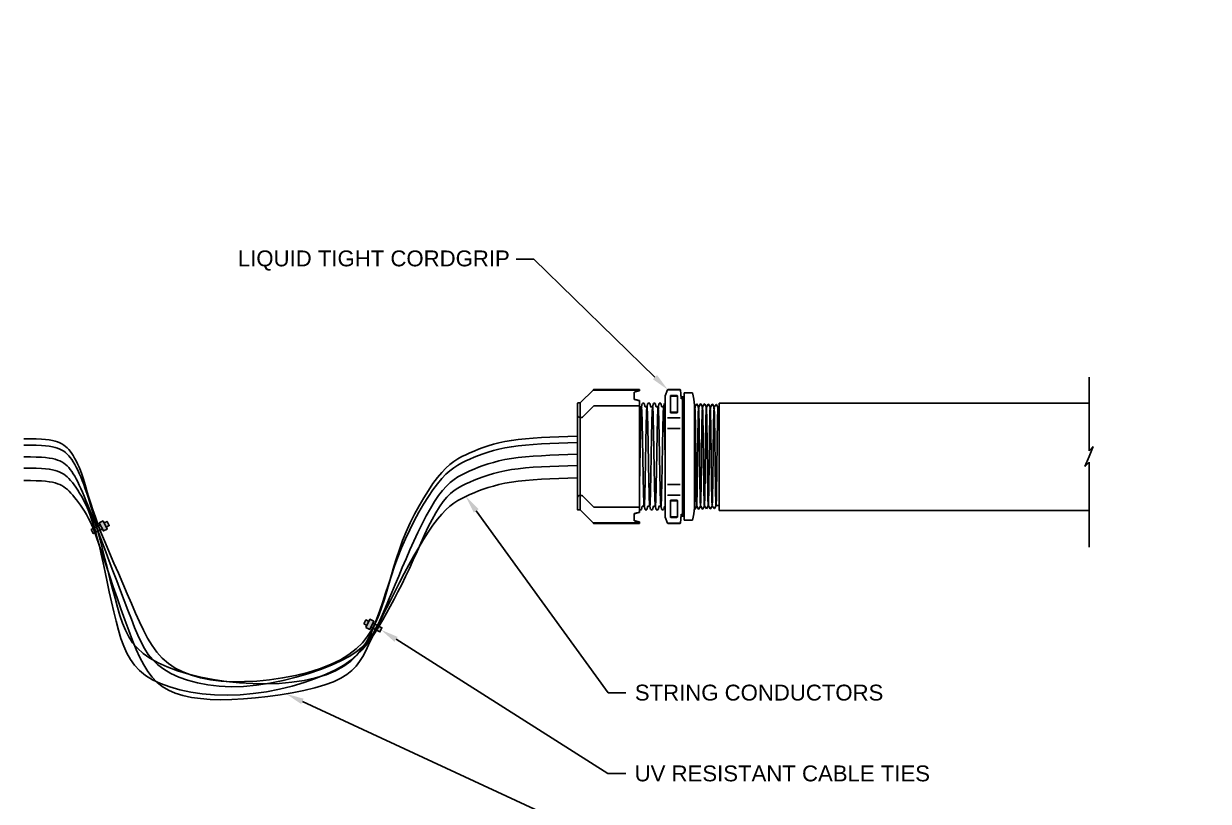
# Model space of a CAD drawing. Header units: feet. Extents: x -17.4 to 71.2, y -40.9 to 37.2.
# Drawn here: x 22.46 to 29.93, y 3.79 to 8.7 of the extents above; entities that cross this region are included whole.
import ezdxf
from ezdxf import colors
from ezdxf.entities.mleader import LeaderData, LeaderLine
from ezdxf.math import Vec2, Vec3

# ---------------------------------------------------------------- set-up
doc = ezdxf.new("R2010")
doc.units = ezdxf.units.FT
doc.header["$MEASUREMENT"] = 0
doc.layers.add('G-ANNO-TEXT', color=1, linetype='Continuous')
doc.layers.add('G-NPLT', color=67, linetype='Continuous', plot=False)
doc.styles.add('NEI-A', font='arial.ttf')

msp = doc.modelspace()

# ---------------------------------------------------------------- hatches: boundary and pattern name
h = msp.add_hatch(color=1)
h.dxf.hatch_style = 1
h.paths.add_polyline_path([(22.95789, 5.50968), (22.94479, 5.5354), (22.88715, 5.50604), (22.90024, 5.48033)])
h.paths.add_polyline_path([(22.98827, 5.50918), (22.96226, 5.56027), (22.93833, 5.54808), (22.96435, 5.497)])
h.paths.add_polyline_path([(23.00078, 5.53153), (22.98769, 5.55724), (22.96872, 5.54758), (22.98181, 5.52187)])
h = msp.add_hatch(color=1)
h.dxf.hatch_style = 1
h.paths.add_polyline_path([(24.66311, 4.91513), (24.65043, 4.88922), (24.70854, 4.86079), (24.72122, 4.8867)])
h.paths.add_polyline_path([(24.64525, 4.93973), (24.62005, 4.88823), (24.64417, 4.87643), (24.66937, 4.92792)])
h.paths.add_polyline_path([(24.61987, 4.93629), (24.60719, 4.91037), (24.62631, 4.90102), (24.63899, 4.92694)])

# ---------------------------------------------------------------- linework, layer by layer
at = {"color": 1}
for p, q in [((29.18145, 6.00284), (29.18145, 6.46792)), ((26.84764, 6.30332), (29.18145, 6.30332)), ((29.18145, 6.00284), (29.20774, 6.02966)), ((29.20774, 6.02966), (29.18145, 5.96676)), ((29.15516, 5.90386), (29.18145, 5.96676)), ((29.18145, 5.93068), (29.15516, 5.90386)), ((29.18145, 5.39497), (29.18145, 5.93068)), ((26.84764, 5.62671), (29.18145, 5.62671))]:
    msp.add_line(p, q, dxfattribs=at)
at = {"color": 1, "linetype": 'Continuous'}
for p, q in [((26.6081, 6.33311), (26.60334, 6.38752)), ((26.62798, 6.36771), (26.68002, 6.36771)), ((25.95692, 6.30442), (25.97098, 6.30442)), ((25.98552, 6.21491), (26.05752, 6.2869)), ((26.05752, 6.2869), (26.34504, 6.2869)), ((26.34504, 6.28734), (26.05817, 6.28734)), ((26.34504, 6.31989), (26.31129, 6.32833)), ((26.34504, 6.31855), (26.31129, 6.32696)), ((26.34558, 6.28066), (26.35773, 6.28066)), ((26.36325, 6.30193), (26.35735, 6.27996)), ((26.37485, 6.30258), (26.3636, 6.30258)), ((26.3811, 6.27996), (26.3752, 6.30193)), ((26.38073, 6.28066), (26.39288, 6.28066)), ((26.39841, 6.30193), (26.39251, 6.27996)), ((26.41001, 6.30258), (26.39876, 6.30258)), ((26.41626, 6.27996), (26.41036, 6.30193)), ((26.41589, 6.28066), (26.42804, 6.28066)), ((26.43357, 6.30195), (26.42767, 6.27997)), ((26.44517, 6.3026), (26.43392, 6.3026)), ((26.45142, 6.27997), (26.44551, 6.30195)), ((26.45104, 6.28066), (26.46319, 6.28066)), ((26.46873, 6.30195), (26.46282, 6.27997)), ((26.48032, 6.3026), (26.46907, 6.3026)), ((26.48657, 6.27997), (26.48067, 6.30195)), ((26.4862, 6.28066), (26.49835, 6.28066)), ((26.50388, 6.30195), (26.49798, 6.27996)), ((26.50676, 6.3026), (26.50423, 6.3026)), ((26.54051, 6.34871), (26.54051, 6.24521)), ((26.54614, 6.34787), (26.57876, 6.34787)), ((26.58439, 6.34871), (26.58439, 6.24521)), ((26.61078, 6.33264), (26.61729, 6.34661)), ((26.69488, 6.28105), (26.69386, 6.28109)), ((26.70627, 6.29947), (26.69481, 6.28099)), ((26.70803, 6.29948), (26.70634, 6.29953)), ((26.7184, 6.28024), (26.70811, 6.2994)), ((26.71934, 6.28029), (26.71832, 6.28032)), ((26.73072, 6.29873), (26.71926, 6.28023)), ((26.73249, 6.29874), (26.7308, 6.29879)), ((26.74286, 6.27948), (26.73257, 6.29866)), ((26.7438, 6.27953), (26.74277, 6.27956)), ((26.75518, 6.29797), (26.74372, 6.27947)), ((26.75693, 6.29797), (26.75526, 6.29803)), ((26.76731, 6.27872), (26.75702, 6.29789)), ((26.76825, 6.27877), (26.76723, 6.2788)), ((26.77964, 6.29719), (26.76818, 6.27871)), ((26.7814, 6.2972), (26.77972, 6.29725)), ((26.79177, 6.27796), (26.78148, 6.29712)), ((26.79271, 6.27801), (26.79169, 6.27804)), ((26.80409, 6.29644), (26.79263, 6.27794)), ((26.80586, 6.29645), (26.80417, 6.2965)), ((26.81623, 6.2772), (26.80595, 6.29636)), ((26.81717, 6.27725), (26.81615, 6.27728)), ((26.82863, 6.29574), (26.8171, 6.27719)), ((26.83032, 6.29569), (26.82863, 6.29574)), ((26.8406, 6.27652), (26.83032, 6.29569)), ((25.97941, 6.21244), (25.97096, 6.21258)), ((26.52457, 6.21056), (26.60194, 6.21056)), ((26.54614, 6.24605), (26.57876, 6.24605)), ((26.54614, 6.2424), (26.57876, 6.2424)), ((26.84219, 6.27647), (26.8406, 6.27652)), ((26.52457, 6.14337), (26.60194, 6.14337)), ((26.74976, 5.89753), (26.74889, 5.96692)), ((26.52457, 5.79048), (26.60194, 5.79048))]:
    msp.add_line(p, q, dxfattribs=at)
at = {"color": 1}
for points in [[(25.95298, 6.09466), (25.89379, 6.09279), (25.8363, 6.09081), (25.78068, 6.08856), (25.72713, 6.0859), (25.67584, 6.08265), (25.62698, 6.07868), (25.58075, 6.07382), (25.53732, 6.06792), (25.49682, 6.06086), (25.45906, 6.05276), (25.42378, 6.04373), (25.39071, 6.03394), (25.35962, 6.02352), (25.33022, 6.01261), (25.30228, 6.00136), (25.27552, 5.98991), (25.24969, 5.97825), (25.22452, 5.96581), (25.19971, 5.95187), (25.17499, 5.93569), (25.15008, 5.91655), (25.12469, 5.89373), (25.09855, 5.8665), (25.07137, 5.83414), (25.04301, 5.79619), (25.01385, 5.7532), (24.98442, 5.70601), (24.95522, 5.65544), (24.92677, 5.60232), (24.8996, 5.54748), (24.87423, 5.49174), (24.85116, 5.43593), (24.83075, 5.38074), (24.81261, 5.32633), (24.79618, 5.27273), (24.78092, 5.21995), (24.76626, 5.16804), (24.75165, 5.11699), (24.73653, 5.06686), (24.72035, 5.01765), (24.7025, 4.96944), (24.68216, 4.92248), (24.65844, 4.87708), (24.63049, 4.83354), (24.59742, 4.79216), (24.55836, 4.75323), (24.51244, 4.71707), (24.45878, 4.68397), (24.39691, 4.65419), (24.32799, 4.62786), (24.25356, 4.60505), (24.17518, 4.58583), (24.0944, 4.57028), (24.01277, 4.55849), (23.93184, 4.55053), (23.85318, 4.54647), (23.77809, 4.54639), (23.707, 4.55035), (23.64006, 4.5584), (23.57746, 4.57059), (23.51938, 4.58697), (23.46599, 4.60759), (23.41746, 4.63252), (23.37398, 4.6618), (23.33554, 4.69544), (23.30147, 4.7333), (23.27093, 4.77519), (23.24306, 4.82094), (23.21703, 4.87036), (23.19198, 4.92326), (23.16707, 4.97947), (23.14145, 5.0388), (23.11452, 5.10092), (23.08662, 5.16499), (23.05833, 5.23), (23.03025, 5.29497), (23.00297, 5.35889), (22.97706, 5.42077), (22.95311, 5.47962), (22.93172, 5.53444), (22.9133, 5.58447), (22.89759, 5.6299), (22.88417, 5.67116), (22.87262, 5.70867), (22.8625, 5.74285), (22.85341, 5.77413), (22.84491, 5.80293), (22.83657, 5.82967), (22.82806, 5.85472), (22.81933, 5.87816), (22.8104, 5.90002), (22.80132, 5.92033), (22.79211, 5.93912), (22.78281, 5.95641), (22.77345, 5.97223), (22.76406, 5.98661), (22.75464, 5.99958), (22.74506, 6.01123), (22.73517, 6.02164), (22.72479, 6.03091), (22.71377, 6.03912), (22.70194, 6.04637), (22.68914, 6.05274), (22.67521, 6.05833), (22.6599, 6.06322), (22.64264, 6.06741), (22.62277, 6.0709), (22.59964, 6.0737), (22.57258, 6.0758), (22.54094, 6.07719), (22.50407, 6.07788), (22.4613, 6.07785)], [(25.95298, 6.05524), (25.89379, 6.05336), (25.8363, 6.05138), (25.78068, 6.04913), (25.72713, 6.04647), (25.67584, 6.04323), (25.62698, 6.03925), (25.58075, 6.03439), (25.53732, 6.02849), (25.49682, 6.02144), (25.45906, 6.01333), (25.42378, 6.00431), (25.39071, 5.99451), (25.35962, 5.98409), (25.33022, 5.97319), (25.30228, 5.96193), (25.27552, 5.95048), (25.24969, 5.93883), (25.22452, 5.92639), (25.19971, 5.91244), (25.17499, 5.89626), (25.15008, 5.87712), (25.12469, 5.8543), (25.09855, 5.82707), (25.07137, 5.79472), (25.043, 5.75675), (25.01376, 5.71367), (24.98409, 5.66623), (24.95445, 5.61518), (24.92527, 5.56126), (24.89701, 5.50523), (24.87011, 5.44784), (24.84502, 5.38982), (24.82204, 5.33184), (24.8009, 5.27416), (24.78118, 5.21696), (24.76249, 5.16041), (24.7444, 5.10469), (24.7265, 5.04996), (24.70839, 4.99641), (24.68964, 4.94421), (24.66977, 4.89357), (24.64799, 4.84484), (24.62341, 4.79841), (24.59517, 4.75467), (24.56239, 4.714), (24.52419, 4.67681), (24.47971, 4.64346), (24.42807, 4.61437), (24.36872, 4.58982), (24.30245, 4.5698), (24.23039, 4.5542), (24.15363, 4.54292), (24.07331, 4.53585), (23.99054, 4.53289), (23.90643, 4.53393), (23.8221, 4.53886), (23.73863, 4.54756), (23.65699, 4.5598), (23.57811, 4.57535), (23.5029, 4.59395), (23.43231, 4.61537), (23.36726, 4.63935), (23.30868, 4.66566), (23.2575, 4.69406), (23.21431, 4.72438), (23.17834, 4.75687), (23.14852, 4.79187), (23.12374, 4.82969), (23.10291, 4.87067), (23.08493, 4.91514), (23.06871, 4.96343), (23.05316, 5.01588), (23.03739, 5.07256), (23.02136, 5.13253), (23.00523, 5.19461), (22.98918, 5.2576), (22.97337, 5.32033), (22.95797, 5.3816), (22.94314, 5.44022), (22.92906, 5.49501), (22.91585, 5.54504), (22.90344, 5.59048), (22.89174, 5.63174), (22.88063, 5.66924), (22.87002, 5.70343), (22.85979, 5.7347), (22.84985, 5.7635), (22.84009, 5.79025), (22.83042, 5.81529), (22.82081, 5.83873), (22.81126, 5.8606), (22.80176, 5.88091), (22.79229, 5.8997), (22.78286, 5.91699), (22.77345, 5.93281), (22.76406, 5.94719), (22.75464, 5.96016), (22.74506, 5.9718), (22.73517, 5.98221), (22.72479, 5.99148), (22.71377, 5.99969), (22.70194, 6.00694), (22.68914, 6.01331), (22.67521, 6.01891), (22.6599, 6.02379), (22.64264, 6.02798), (22.62277, 6.03148), (22.59964, 6.03427), (22.57258, 6.03637), (22.54094, 6.03776), (22.50407, 6.03845), (22.4613, 6.03843)], [(25.95298, 5.98076), (25.89379, 5.97889), (25.8363, 5.97691), (25.78068, 5.97466), (25.72713, 5.972), (25.67584, 5.96875), (25.62698, 5.96478), (25.58075, 5.95992), (25.53732, 5.95402), (25.49682, 5.94696), (25.45906, 5.93886), (25.42378, 5.92983), (25.39071, 5.92004), (25.35962, 5.90962), (25.33022, 5.89871), (25.30228, 5.88746), (25.27552, 5.87601), (25.24971, 5.86435), (25.22463, 5.85191), (25.20008, 5.83797), (25.17586, 5.82179), (25.15178, 5.80265), (25.12763, 5.77983), (25.10321, 5.7526), (25.07834, 5.72024), (25.05286, 5.68229), (25.02692, 5.6393), (25.00073, 5.59211), (24.97447, 5.54154), (24.94835, 5.48842), (24.92258, 5.43358), (24.89735, 5.37784), (24.87287, 5.32203), (24.8493, 5.26689), (24.8266, 5.21281), (24.80472, 5.16011), (24.78358, 5.10909), (24.76313, 5.06007), (24.74329, 5.01335), (24.724, 4.96925), (24.70519, 4.92806), (24.6866, 4.88999), (24.66717, 4.85472), (24.64563, 4.82183), (24.62074, 4.7909), (24.59123, 4.76149), (24.55585, 4.73319), (24.51333, 4.70557), (24.46243, 4.67819), (24.40236, 4.65084), (24.33428, 4.62405), (24.2598, 4.59857), (24.18054, 4.57515), (24.09815, 4.55453), (24.01424, 4.53745), (23.93044, 4.52465), (23.84837, 4.51689), (23.76946, 4.5147), (23.69431, 4.51785), (23.62333, 4.52591), (23.55691, 4.53845), (23.49546, 4.55504), (23.43939, 4.57525), (23.38908, 4.59865), (23.34495, 4.62481), (23.30717, 4.65341), (23.27493, 4.68461), (23.24723, 4.71867), (23.22302, 4.75587), (23.2013, 4.79647), (23.18104, 4.84075), (23.1612, 4.88897), (23.14076, 4.94141), (23.11896, 4.99808), (23.09597, 5.05806), (23.07225, 5.12013), (23.04823, 5.18313), (23.02435, 5.24586), (23.00106, 5.30713), (22.97879, 5.36575), (22.95799, 5.42054), (22.93899, 5.47057), (22.9217, 5.516), (22.90594, 5.55726), (22.8915, 5.59477), (22.87819, 5.62895), (22.86582, 5.66023), (22.85421, 5.68903), (22.84314, 5.71577), (22.83246, 5.74082), (22.8221, 5.76426), (22.812, 5.78612), (22.80214, 5.80643), (22.79246, 5.82522), (22.78291, 5.84251), (22.77346, 5.85834), (22.76406, 5.87271), (22.75464, 5.88568), (22.74506, 5.89733), (22.73517, 5.90774), (22.72479, 5.91701), (22.71377, 5.92522), (22.70194, 5.93247), (22.68914, 5.93884), (22.67521, 5.94443), (22.6599, 5.94932), (22.64264, 5.95351), (22.62277, 5.957), (22.59964, 5.9598), (22.57258, 5.9619), (22.54094, 5.96329), (22.50407, 5.96398), (22.4613, 5.96396)], [(25.95298, 5.91067), (25.89379, 5.9088), (25.8363, 5.90682), (25.78068, 5.90457), (25.72713, 5.9019), (25.67584, 5.89866), (25.62698, 5.89469), (25.58075, 5.88983), (25.53732, 5.88392), (25.49682, 5.87687), (25.45906, 5.86876), (25.42378, 5.85974), (25.39071, 5.84995), (25.35962, 5.83953), (25.33022, 5.82862), (25.30228, 5.81737), (25.27552, 5.80592), (25.24972, 5.79426), (25.22471, 5.78182), (25.20036, 5.76788), (25.17653, 5.7517), (25.15308, 5.73256), (25.12989, 5.70974), (25.1068, 5.68251), (25.08369, 5.65015), (25.06045, 5.61221), (25.03705, 5.56935), (25.01352, 5.52251), (24.98987, 5.47262), (24.96611, 5.42061), (24.94225, 5.36743), (24.91831, 5.31401), (24.8943, 5.26128), (24.87023, 5.21003), (24.84613, 5.16038), (24.82202, 5.11234), (24.79791, 5.06586), (24.77383, 5.02095), (24.7498, 4.97757), (24.72583, 4.93571), (24.70196, 4.89534), (24.67802, 4.85646), (24.65318, 4.819), (24.62642, 4.78293), (24.59671, 4.7482), (24.56303, 4.71476), (24.52438, 4.68256), (24.47973, 4.65156), (24.42807, 4.6217), (24.36873, 4.59303), (24.30252, 4.56595), (24.23061, 4.54093), (24.15416, 4.51847), (24.07433, 4.49904), (23.9923, 4.48314), (23.90922, 4.47124), (23.82627, 4.46383), (23.74453, 4.46126), (23.66486, 4.46339), (23.58803, 4.46993), (23.5148, 4.4806), (23.44596, 4.49512), (23.38227, 4.51321), (23.32451, 4.53459), (23.27345, 4.55897), (23.2296, 4.58617), (23.19236, 4.61631), (23.16085, 4.64962), (23.1342, 4.68631), (23.11155, 4.7266), (23.09203, 4.77072), (23.07476, 4.81889), (23.05887, 4.87132), (23.04365, 4.92799), (23.02892, 4.98796), (23.01467, 5.05004), (23.0009, 5.11304), (22.98757, 5.17577), (22.97469, 5.23703), (22.96223, 5.29566), (22.95019, 5.35044), (22.93852, 5.40048), (22.92717, 5.44591), (22.91605, 5.48717), (22.90506, 5.52468), (22.89414, 5.55886), (22.88319, 5.59014), (22.87214, 5.61894), (22.86089, 5.64568), (22.84939, 5.67073), (22.8377, 5.69417), (22.8259, 5.71603), (22.81407, 5.73634), (22.8023, 5.75513), (22.79067, 5.77242), (22.77925, 5.78824), (22.76815, 5.80262), (22.75738, 5.81559), (22.74679, 5.82724), (22.73617, 5.83765), (22.7253, 5.84691), (22.71398, 5.85513), (22.702, 5.86237), (22.68915, 5.86875), (22.67521, 5.87434), (22.6599, 5.87923), (22.64264, 5.88342), (22.62277, 5.88691), (22.59964, 5.88971), (22.57258, 5.8918), (22.54094, 5.8932), (22.50407, 5.89388), (22.4613, 5.89386)], [(25.95298, 5.83159), (25.89379, 5.82971), (25.8363, 5.82773), (25.78068, 5.82549), (25.72713, 5.82282), (25.67584, 5.81958), (25.62698, 5.8156), (25.58075, 5.81074), (25.53732, 5.80484), (25.49682, 5.79779), (25.45906, 5.78968), (25.42378, 5.78066), (25.39071, 5.77086), (25.35962, 5.76044), (25.33022, 5.74954), (25.30228, 5.73828), (25.27552, 5.72683), (25.24969, 5.71518), (25.22452, 5.70274), (25.19971, 5.68879), (25.17499, 5.67261), (25.15008, 5.65347), (25.12469, 5.63065), (25.09855, 5.60343), (25.07137, 5.57107), (25.04298, 5.53311), (25.01355, 5.49012), (24.9834, 5.44293), (24.95281, 5.39236), (24.92208, 5.33924), (24.89149, 5.2844), (24.86134, 5.22866), (24.83193, 5.17285), (24.8035, 5.11771), (24.77615, 5.06364), (24.74992, 5.01093), (24.72486, 4.95992), (24.70102, 4.9109), (24.67844, 4.86418), (24.65718, 4.82007), (24.63729, 4.77889), (24.61857, 4.74085), (24.59993, 4.70582), (24.58003, 4.67358), (24.55754, 4.6439), (24.53112, 4.61657), (24.49944, 4.59137), (24.46117, 4.56807), (24.41498, 4.54645), (24.36, 4.52635), (24.29732, 4.50784), (24.22851, 4.49105), (24.15512, 4.47611), (24.07871, 4.46315), (24.00085, 4.4523), (23.92311, 4.4437), (23.84704, 4.43746), (23.77398, 4.43374), (23.70441, 4.4327), (23.63856, 4.43453), (23.5767, 4.43941), (23.51906, 4.44752), (23.46589, 4.45905), (23.41745, 4.47417), (23.37398, 4.49307), (23.33555, 4.51594), (23.30157, 4.54301), (23.27127, 4.57451), (23.24388, 4.61066), (23.21863, 4.65171), (23.19475, 4.69789), (23.17147, 4.74944), (23.14802, 4.80657), (23.12383, 4.86921), (23.09913, 4.93599), (23.07435, 5.00521), (23.04992, 5.07518), (23.02627, 5.14421), (23.00383, 5.2106), (22.98303, 5.27267), (22.9643, 5.32872), (22.94792, 5.37749), (22.93363, 5.41948), (22.92101, 5.45561), (22.90964, 5.48682), (22.89911, 5.51403), (22.889, 5.53816), (22.87889, 5.56016), (22.86838, 5.58094), (22.85715, 5.60125), (22.84527, 5.62113), (22.83292, 5.64045), (22.82028, 5.65905), (22.80753, 5.6768), (22.79484, 5.69356), (22.78239, 5.70919), (22.77037, 5.72354), (22.75887, 5.73651), (22.74773, 5.74815), (22.73671, 5.75856), (22.72558, 5.76783), (22.7141, 5.77604), (22.70204, 5.78329), (22.68915, 5.78966), (22.67521, 5.79526), (22.6599, 5.80014), (22.64264, 5.80433), (22.62277, 5.80783), (22.59964, 5.81062), (22.57258, 5.81272), (22.54094, 5.81411), (22.50407, 5.8148), (22.4613, 5.81478)], [(22.95789, 5.50968), (22.90024, 5.48033), (22.88715, 5.50604), (22.94479, 5.5354)], [(22.96872, 5.54758), (22.98769, 5.55724), (23.00078, 5.53153), (22.98181, 5.52187)]]:
    msp.add_lwpolyline(points, dxfattribs=at)
for points in [[(22.96226, 5.56027), (22.98827, 5.50918), (22.96435, 5.497), (22.93833, 5.54808)], [(24.60719, 4.91037), (24.61987, 4.93629), (24.63899, 4.92694), (24.62631, 4.90102)], [(24.62005, 4.88823), (24.64525, 4.93973), (24.66937, 4.92792), (24.64417, 4.87643)], [(24.65043, 4.88922), (24.66311, 4.91513), (24.72122, 4.8867), (24.70854, 4.86079)]]:
    msp.add_lwpolyline(points, close=True, dxfattribs=at)
at = {"color": 1, "linetype": 'Continuous'}
for centre, radius, start, end in [((26.60194, 6.38739), 0.00141, 5, 90), ((26.37061, 6.27742), 0.32231, 2.300252, 16.266228), ((25.95692, 6.30161), 0.00281, 90, 180), ((26.6095, 6.33323), 0.00141, 185, 335), ((25.97126, 6.22974), 0.01716, 180, 269), ((25.97956, 6.22087), 0.00844, 269, 315), ((26.84201, 6.27085), 0.00563, 359.99977, 88.216993)]:
    msp.add_arc(centre, radius, start, end, dxfattribs=at)
msp.add_ellipse((25.97769, 5.97365), major_axis=(-0.77035, 0.02127), ratio=0.5198102, start_param=-2.0534755, end_param=-2.0042751, dxfattribs=at)
for points, start_tangent, end_tangent in [([(26.57876, 6.35152), (26.58093, 6.3513), (26.58274, 6.3507), (26.58395, 6.34979), (26.58439, 6.34871)], (0.0240649, 0), (0, -0.0240649)), ([(26.60194, 6.38701), (26.6026, 6.38685), (26.60311, 6.3864), (26.60334, 6.38576)], (0.0072544, 0.0000004), (0.000668, -0.0072236)), ([(26.34894, 5.96692), (26.34977, 6.01357), (26.35061, 6.05945), (26.35145, 6.10309), (26.35228, 6.14341), (26.35312, 6.18007), (26.35396, 6.21241), (26.35482, 6.23918), (26.35566, 6.25951), (26.3565, 6.27313), (26.35734, 6.27992), (26.35818, 6.27962), (26.35902, 6.27235), (26.35984, 6.25851), (26.36066, 6.23836), (26.3615, 6.21199), (26.36234, 6.18006), (26.36317, 6.14362), (26.36401, 6.10297), (26.36484, 6.05924), (26.36568, 6.01335), (26.36651, 5.96692)], (0.0397506, 2.2286235), (0.0398396, -2.2286219)), ([(26.38409, 5.96692), (26.38493, 6.01357), (26.38577, 6.05945), (26.38661, 6.10309), (26.38744, 6.14341), (26.38827, 6.18007), (26.38912, 6.21241), (26.38997, 6.23918), (26.39082, 6.25951), (26.39165, 6.27313), (26.3925, 6.27992), (26.39334, 6.27962), (26.39417, 6.27235), (26.395, 6.25851), (26.39582, 6.23836), (26.39666, 6.21199), (26.39749, 6.18006), (26.39832, 6.14362), (26.39916, 6.10297), (26.4, 6.05924), (26.40084, 6.01335), (26.40167, 5.96692)], (0.0397506, 2.2286235), (0.0398396, -2.2286219)), ([(26.41925, 5.96692), (26.42008, 6.01357), (26.42092, 6.05945), (26.42176, 6.10309), (26.42259, 6.14341), (26.42343, 6.18007), (26.42428, 6.21241), (26.42513, 6.23918), (26.42597, 6.25951), (26.42681, 6.27313), (26.42765, 6.27992), (26.42849, 6.27962), (26.42933, 6.27235), (26.43015, 6.25851), (26.43098, 6.23836), (26.43181, 6.21199), (26.43265, 6.18006), (26.43348, 6.14362), (26.43432, 6.10297), (26.43516, 6.05924), (26.436, 6.01335), (26.43683, 5.96692)], (0.0397506, 2.2286235), (0.0398396, -2.2286219)), ([(26.45441, 5.96692), (26.45524, 6.01357), (26.45608, 6.05945), (26.45692, 6.10309), (26.45775, 6.14341), (26.45858, 6.18007), (26.45943, 6.21241), (26.46028, 6.23918), (26.46113, 6.25951), (26.46197, 6.27313), (26.46281, 6.27992), (26.46365, 6.27962), (26.46449, 6.27235), (26.46531, 6.25851), (26.46613, 6.23836), (26.46697, 6.21199), (26.4678, 6.18006), (26.46864, 6.14362), (26.46947, 6.10297), (26.47031, 6.05924), (26.47115, 6.01335), (26.47198, 5.96692)], (0.0397506, 2.2286235), (0.0398396, -2.2286219)), ([(26.48956, 5.96692), (26.49042, 6.01462), (26.49128, 6.06176), (26.49214, 6.10663), (26.493, 6.14774), (26.49386, 6.18507), (26.49473, 6.21731), (26.4956, 6.24342), (26.49646, 6.26291), (26.49732, 6.2753), (26.49818, 6.28051), (26.49905, 6.27823), (26.4999, 6.26864), (26.50076, 6.25195), (26.50162, 6.22858), (26.50248, 6.1989), (26.50334, 6.16391), (26.50419, 6.12489), (26.50504, 6.08193), (26.5059, 6.03588), (26.50676, 5.9882)], (0.0385568, 2.1556932), (0.0384189, -2.1556957)), ([(26.54051, 6.34506), (26.54095, 6.34614), (26.54216, 6.34704), (26.54397, 6.34765), (26.54614, 6.34787)], (0, 0.0240649), (0.0240649, 0)), ([(26.57876, 6.34787), (26.58093, 6.34765), (26.58274, 6.34704), (26.58395, 6.34614), (26.58439, 6.34506)], (0.0240649, 0), (0, -0.0240649)), ([(26.72443, 5.96692), (26.72385, 6.01365), (26.72326, 6.05948), (26.72268, 6.1031), (26.7221, 6.14348), (26.72152, 6.18009), (26.72094, 6.21188), (26.72036, 6.23825), (26.71978, 6.25852), (26.71919, 6.27239), (26.71861, 6.27943), (26.71803, 6.27948), (26.71745, 6.27254), (26.71686, 6.25878), (26.71628, 6.23843), (26.7157, 6.21206), (26.71511, 6.1802), (26.71453, 6.14369), (26.71395, 6.10334), (26.71337, 6.05949), (26.71279, 6.01374), (26.7122, 5.96692)], (-0.0279511, 2.224857), (-0.0271784, -2.2248666)), ([(26.74889, 5.96692), (26.74831, 6.01337), (26.74773, 6.05872), (26.74715, 6.1019), (26.74657, 6.14195), (26.746, 6.17829), (26.74542, 6.21014), (26.74483, 6.23673), (26.74425, 6.25719), (26.74367, 6.27126), (26.74308, 6.27859), (26.74249, 6.27873), (26.7419, 6.27179), (26.74132, 6.25811), (26.74074, 6.23783), (26.74015, 6.21122), (26.73956, 6.1791), (26.73898, 6.14261), (26.7384, 6.10249), (26.73783, 6.05919), (26.73724, 6.01351), (26.73666, 5.96692)], (-0.0271041, 2.2193282), (-0.0280391, -2.2193166)), ([(26.77335, 5.96692), (26.77276, 6.01347), (26.77218, 6.05869), (26.7716, 6.1018), (26.77102, 6.14201), (26.77044, 6.17866), (26.76986, 6.21048), (26.76928, 6.23673), (26.76869, 6.257), (26.76811, 6.27082), (26.76753, 6.27787), (26.76695, 6.27799), (26.76637, 6.27118), (26.76579, 6.25764), (26.76521, 6.23763), (26.76462, 6.21143), (26.76404, 6.17961), (26.76346, 6.14331), (26.76287, 6.10279), (26.76229, 6.05917), (26.7617, 6.01343), (26.76112, 5.96692)], (-0.0281715, 2.2140687), (-0.0273229, -2.2140793)), ([(26.7978, 5.96692), (26.79722, 6.01324), (26.79664, 6.05885), (26.79605, 6.1022), (26.79547, 6.14236), (26.79488, 6.17888), (26.7943, 6.21078), (26.79371, 6.23707), (26.79313, 6.25706), (26.79255, 6.27049), (26.79197, 6.27721), (26.79139, 6.27714), (26.79081, 6.27018), (26.79023, 6.25649), (26.78965, 6.23627), (26.78907, 6.2101), (26.78848, 6.17843), (26.7879, 6.14219), (26.78732, 6.102), (26.78674, 6.05857), (26.78616, 6.01322), (26.78557, 5.96692)], (-0.0275995, 2.2087008), (-0.027183, -2.208706)), ([(26.52457, 6.21056), (26.52405, 6.21045), (26.52359, 6.21019), (26.52327, 6.20982)], (-0.0054981, -0.0000122), (-0.0026104, -0.0048389)), ([(26.52457, 6.21056), (26.52406, 6.21045), (26.52359, 6.21019), (26.52327, 6.20982)], (-0.0054986, -0.0000121), (-0.0026106, -0.0048393)), ([(26.54614, 6.24605), (26.54397, 6.24627), (26.54216, 6.24688), (26.54095, 6.24778), (26.54051, 6.24887)], (-0.0240649, 0), (0, 0.0240649)), ([(26.54614, 6.2424), (26.54397, 6.24262), (26.54216, 6.24322), (26.54095, 6.24413), (26.54051, 6.24521)], (-0.0240649, 0), (0, 0.0240649)), ([(26.58439, 6.24887), (26.58395, 6.24778), (26.58274, 6.24688), (26.58093, 6.24627), (26.57876, 6.24605)], (0, -0.0240649), (-0.0240649, 0)), ([(26.58439, 6.24521), (26.58395, 6.24413), (26.58274, 6.24322), (26.58093, 6.24262), (26.57876, 6.2424)], (0, -0.0240649), (-0.0240649, 0)), ([(26.82226, 5.96692), (26.82168, 6.01318), (26.82109, 6.05867), (26.82051, 6.10175), (26.81993, 6.14203), (26.81934, 6.17859), (26.81875, 6.21022), (26.81817, 6.23629), (26.81759, 6.25626), (26.81701, 6.2697), (26.81643, 6.27645), (26.81585, 6.27639), (26.81527, 6.26945), (26.81469, 6.25589), (26.81411, 6.23592), (26.81353, 6.20973), (26.81294, 6.17802), (26.81236, 6.14197), (26.81178, 6.1019), (26.8112, 6.05848), (26.81061, 6.013), (26.81003, 5.96692)], (-0.0271226, 2.203297), (-0.0281123, -2.2032846)), ([(26.8406, 6.27652), (26.84005, 6.27337), (26.83949, 6.26403), (26.83894, 6.24858), (26.83838, 6.22736), (26.83783, 6.20101), (26.83728, 6.17016), (26.83672, 6.13511), (26.83617, 6.09627), (26.83561, 6.05455), (26.83505, 6.01113), (26.83449, 5.96692)], (-1.1006454, 0.0342623), (-0.0139359, -1.1010904)), ([(26.52457, 6.14338), (26.52405, 6.1434), (26.52359, 6.14337), (26.52327, 6.14329)], (-0.0046382, 0.0000068), (-0.00425, -0.0018576)), ([(26.52457, 5.79047), (26.52406, 5.79045), (26.52359, 5.79048), (26.52327, 5.79055)], (-0.004638, -0.0000068), (-0.0042498, 0.0018576))]:
    msp.add_spline(points, degree=3, dxfattribs=dict(at, start_tangent=start_tangent, end_tangent=end_tangent))
for points, knots in [([(26.69267, 6.22609), (26.69278, 6.23038), (26.69299, 6.24161), (26.69241, 6.25859), (26.6956, 6.26895), (26.69235, 6.28061), (26.69751, 6.2798), (26.69412, 6.26921), (26.69735, 6.25784), (26.69662, 6.23647), (26.69769, 6.21074), (26.69808, 6.17893), (26.69871, 6.14283), (26.69927, 6.10187), (26.69982, 6.06123), (26.70052, 6.00473), (26.70057, 6.00176), (26.701, 5.96692)], [0.9221198, 0.9221198, 0.9221198, 0.9221198, 0.9681205, 1.041246, 1.0899241, 1.1142543, 1.1163354, 1.1415242, 1.1910436, 1.2633781, 1.3573232, 1.4704361, 1.6007387, 1.7446069, 1.9001674, 2.0636444, 2.2302706, 2.2302706, 2.2302706, 2.2302706]), ([(26.34504, 5.76558), (26.34518, 5.77157), (26.34562, 5.79139), (26.34636, 5.82694), (26.34717, 5.86895), (26.34824, 5.92764), (26.34829, 5.93065), (26.34894, 5.96692)], [1.51662196, 1.51662196, 1.51662196, 1.51662196, 1.5806164, 1.72818362, 1.88964401, 2.05924032, 2.2325856, 2.2325856, 2.2325856, 2.2325856])]:
    msp.add_open_spline(points, degree=3, knots=knots, dxfattribs=at)

# ---------------------------------------------------------------- leaders
at = {"layer": 'G-ANNO-TEXT'}
ml = msp.add_multileader_mtext('Standard', dxfattribs=at)
ml.set_content('LIQUID TIGHT CORDGRIP', color=256, style='NEI-A')
ml.set_leader_properties()
ml.build(insert=Vec2(0, 0))
ml.multileader.update_dxf_attribs({"dogleg_length": 0.1125, "arrow_head_size": 0.1125})
ctx = ml.context
ctx.base_point, ctx.char_height, ctx.arrow_head_size, ctx.landing_gap_size, ctx.plane_origin = Vec3(23.75604, 7.21246), 0.1, 0.1125, 0.05625, Vec3(20.46734, 4.33691)
notes = []
notes.append((ctx, [(1, (1, 1, 0), (25.68002, 7.21246), (-1, 0), 0.1125, [(0, [(26.52379, 6.38857)], 0, [])])]))
ctx.mtext.insert, ctx.mtext.width, ctx.mtext.flow_direction = Vec3(23.81229, 7.26635), 1.7102087, 5
ctx.mtext.has_bg_fill, ctx.mtext.bg_color, ctx.mtext.bg_scale_factor, ctx.mtext.bg_transparency, ctx.mtext.use_window_bg_color = 1, -1073741824, 1.5, 0, 1
for ctx, leaders in notes:
    for number, flags, end, landing, length, lines in leaders:
        leader = LeaderData()
        leader.index, (leader.has_last_leader_line, leader.has_dogleg_vector, leader.attachment_direction) = number, flags
        leader.last_leader_point, leader.dogleg_vector, leader.dogleg_length = Vec3(end), Vec3(landing), length
        for number, points, colour, breaks in lines:
            line = LeaderLine()
            line.index, line.vertices, line.color, line.breaks = number, Vec3.list(points), colors.encode_raw_color(colour), breaks
            leader.lines.append(line)
        ctx.leaders.append(leader)

# ---------------------------------------------------------------- next in the draw order: linework, layer by layer
at = {"color": 1, "linetype": 'Continuous'}
for p, q in [((25.97098, 6.30442), (26.05453, 6.38798)), ((26.05652, 6.3888), (26.34504, 6.3888)), ((26.05675, 6.38613), (26.34504, 6.38613)), ((26.31129, 6.37333), (26.34504, 6.38177)), ((26.31129, 6.37178), (26.34504, 6.38019)), ((26.31129, 6.37333), (26.31129, 6.32696)), ((26.34504, 6.38019), (26.34504, 6.3888)), ((26.50676, 6.34904), (26.52327, 6.38794)), ((26.52457, 6.3888), (26.60194, 6.3888)), ((26.52457, 6.38701), (26.60194, 6.38701)), ((26.54614, 6.35152), (26.57876, 6.35152))]:
    msp.add_line(p, q, dxfattribs=at)
for centre, radius, start, end in [((26.05652, 6.38599), 0.00281, 90, 135), ((26.05675, 6.39671), 0.01057, 268.738145, 270.016391), ((26.05675, 6.39645), 0.01032, 268.722031, 270.032331), ((26.52457, 6.38739), 0.00141, 90, 157)]:
    msp.add_arc(centre, radius, start, end, dxfattribs=at)
msp.add_ellipse((26.68644, 5.95937), major_axis=(-0.86627, 0.02392), ratio=0.5198102, start_param=-1.1514016, end_param=-1.1086103, dxfattribs=at)
for points, start_tangent, end_tangent in [([(26.05453, 6.38538), (26.05512, 6.3858), (26.05579, 6.38606), (26.05652, 6.38614)], (0.0056123, 0.0053275), (0.0077363, -0.000175)), ([(26.52457, 6.38701), (26.52405, 6.38692), (26.52359, 6.38663), (26.52327, 6.38619)], (-0.0057443, 0.0000014), (-0.0022981, -0.0052645)), ([(26.54051, 6.34871), (26.54095, 6.34979), (26.54216, 6.3507), (26.54397, 6.3513), (26.54614, 6.35152)], (0, 0.0240649), (0.0240649, 0))]:
    msp.add_spline(points, degree=3, dxfattribs=dict(at, start_tangent=start_tangent, end_tangent=end_tangent))

# ---------------------------------------------------------------- next in the draw order: leaders
at = {"layer": 'G-ANNO-TEXT'}
ml = msp.add_multileader_mtext('Standard', dxfattribs=at)
ml.set_content('STRING CONDUCTORS', color=256, style='NEI-A')
ml.set_leader_properties()
ml.build(insert=Vec2(0, 0))
ml.multileader.update_dxf_attribs({"dogleg_length": 0.1125, "arrow_head_size": 0.1125})
ctx = ml.context
ctx.base_point, ctx.char_height, ctx.arrow_head_size, ctx.landing_gap_size, ctx.plane_origin = Vec3(26.25997, 4.47669), 0.1, 0.1125, 0.05625, Vec3(24.83099, 0.39792)
notes = []
notes.append((ctx, [(0, (1, 1, 0), (26.14747, 4.47669), (1, 0), 0.1125, [(0, [(25.24969, 5.71518)], 0, [])])]))
ctx.mtext.insert, ctx.mtext.width, ctx.mtext.flow_direction = Vec3(26.31622, 4.52755), 1.5614366, 5
ctx.mtext.has_bg_fill, ctx.mtext.bg_color, ctx.mtext.bg_scale_factor, ctx.mtext.bg_transparency, ctx.mtext.use_window_bg_color = 1, -1073741824, 1.5, 0, 1
for ctx, leaders in notes:
    for number, flags, end, landing, length, lines in leaders:
        leader = LeaderData()
        leader.index, (leader.has_last_leader_line, leader.has_dogleg_vector, leader.attachment_direction) = number, flags
        leader.last_leader_point, leader.dogleg_vector, leader.dogleg_length = Vec3(end), Vec3(landing), length
        for number, points, colour, breaks in lines:
            line = LeaderLine()
            line.index, line.vertices, line.color, line.breaks = number, Vec3.list(points), colors.encode_raw_color(colour), breaks
            leader.lines.append(line)
        ctx.leaders.append(leader)

# ---------------------------------------------------------------- next in the draw order: linework, layer by layer
at = {"color": 1, "linetype": 'Continuous'}
for p, q in [((26.62798, 6.36771), (26.62798, 5.56614)), ((25.9541, 6.30161), (25.9541, 5.63224)), ((25.97098, 6.30442), (25.97098, 5.62942)), ((26.34504, 5.61396), (26.34504, 6.31989)), ((26.50676, 6.34904), (26.50676, 5.5848)), ((26.61729, 6.34661), (26.61729, 5.58724)), ((26.69267, 6.29036), (26.69267, 5.64349)), ((26.84764, 5.663), (26.84764, 6.27085)), ((25.97941, 5.72141), (25.97096, 5.72127)), ((25.98552, 5.71894), (26.05752, 5.64694)), ((26.52457, 5.72328), (26.60194, 5.72328)), ((26.54051, 5.68864), (26.54051, 5.58514)), ((26.54614, 5.69145), (26.57876, 5.69145)), ((26.54614, 5.6878), (26.57876, 5.6878)), ((26.58439, 5.68864), (26.58439, 5.58514)), ((25.95692, 5.62942), (25.97098, 5.62942)), ((25.97098, 5.62942), (26.05453, 5.54587)), ((26.05752, 5.64694), (26.34504, 5.64694)), ((26.34504, 5.64651), (26.05817, 5.64651)), ((26.34504, 5.6153), (26.31129, 5.60689)), ((26.34504, 5.61396), (26.31129, 5.60552)), ((26.31129, 5.56052), (26.31129, 5.60689)), ((26.34504, 5.63428), (26.34568, 5.63191)), ((26.34602, 5.63126), (26.35727, 5.63126)), ((26.35762, 5.63191), (26.36352, 5.65389)), ((26.36315, 5.65319), (26.3753, 5.65319)), ((26.37493, 5.65389), (26.38083, 5.63192)), ((26.38118, 5.63127), (26.39243, 5.63127)), ((26.39278, 5.63192), (26.39868, 5.65389)), ((26.39831, 5.65319), (26.41046, 5.65319)), ((26.41009, 5.65389), (26.41599, 5.63191)), ((26.41634, 5.63126), (26.42759, 5.63126)), ((26.42794, 5.6319), (26.43384, 5.65388)), ((26.43347, 5.65319), (26.44562, 5.65319)), ((26.44525, 5.65388), (26.45115, 5.6319)), ((26.45149, 5.63126), (26.46275, 5.63126)), ((26.46309, 5.6319), (26.46899, 5.65388)), ((26.46862, 5.65319), (26.48077, 5.65319)), ((26.4804, 5.65388), (26.4863, 5.6319)), ((26.48665, 5.63126), (26.4979, 5.63126)), ((26.49825, 5.6319), (26.50415, 5.65388)), ((26.50378, 5.65319), (26.50676, 5.65319)), ((26.69232, 5.63675), (26.69404, 5.63398)), ((26.69411, 5.63392), (26.6958, 5.63398)), ((26.69588, 5.63406), (26.70617, 5.65322)), ((26.70711, 5.65317), (26.70609, 5.65314)), ((26.70704, 5.65324), (26.7185, 5.63475)), ((26.71857, 5.63469), (26.72026, 5.63474)), ((26.72034, 5.63482), (26.73063, 5.65399)), ((26.73157, 5.65394), (26.73055, 5.6539)), ((26.7315, 5.654), (26.74295, 5.63551)), ((26.74303, 5.63545), (26.74472, 5.6355)), ((26.74479, 5.63557), (26.75508, 5.65475)), ((26.75603, 5.6547), (26.755, 5.65467)), ((26.75595, 5.65476), (26.76741, 5.63628)), ((26.76748, 5.63622), (26.76918, 5.63627)), ((26.76927, 5.63635), (26.77955, 5.65551)), ((26.78048, 5.65546), (26.77946, 5.65543)), ((26.78041, 5.65552), (26.79187, 5.63702)), ((26.79194, 5.63696), (26.79362, 5.63702)), ((26.79371, 5.6371), (26.804, 5.65628)), ((26.80494, 5.65622), (26.80392, 5.65619)), ((26.80487, 5.65629), (26.81632, 5.6378)), ((26.8164, 5.63774), (26.81809, 5.63779)), ((26.81817, 5.63787), (26.82846, 5.65703)), ((26.84219, 5.65738), (26.82838, 5.65695)), ((26.05652, 5.54505), (26.34504, 5.54505)), ((26.05675, 5.54771), (26.34504, 5.54771)), ((26.31129, 5.56206), (26.34504, 5.55366)), ((26.31129, 5.56052), (26.34504, 5.55208)), ((26.34504, 5.55366), (26.34504, 5.54505)), ((26.50676, 5.5848), (26.52327, 5.54591)), ((26.52457, 5.54684), (26.60194, 5.54684)), ((26.52457, 5.54505), (26.60194, 5.54505)), ((26.54614, 5.58598), (26.57876, 5.58598)), ((26.54614, 5.58233), (26.57876, 5.58233)), ((26.6081, 5.60074), (26.60334, 5.54633)), ((26.61078, 5.60121), (26.61729, 5.58724)), ((26.62798, 5.56614), (26.68002, 5.56614))]:
    msp.add_line(p, q, dxfattribs=at)
at = {"color": 1}
msp.add_line((26.84764, 5.62671), (26.84764, 6.30332), dxfattribs=at)
at = {"color": 1, "linetype": 'Continuous'}
msp.add_lwpolyline([(26.62798, 5.60977), (26.61729, 5.60977)], dxfattribs=at)
for centre, radius, start, end in [((25.97126, 5.70411), 0.01716, 91, 180), ((25.97956, 5.71298), 0.00844, 45, 91), ((25.95692, 5.63224), 0.00281, 180, 270), ((26.37061, 5.65642), 0.32231, 343.733782, 357.699748), ((26.84201, 5.663), 0.00563, 271.783, 359.999998), ((26.05652, 5.54786), 0.00281, 225, 270), ((26.05675, 5.53714), 0.01057, 89.983597, 91.261867), ((26.05675, 5.5374), 0.01032, 89.967676, 91.277961), ((26.52457, 5.54646), 0.00141, 203, 270), ((26.60194, 5.54646), 0.00141, 270, 355), ((26.6095, 5.60061), 0.00141, 25, 175)]:
    msp.add_arc(centre, radius, start, end, dxfattribs=at)
for centre, major_axis, start_param, end_param in [((25.97769, 5.9602), (-0.77035, -0.02127), -4.2789102, -4.2297098), ((26.68644, 5.97448), (-0.86627, -0.02392), 1.1086103, 1.1514016)]:
    msp.add_ellipse(centre, major_axis=major_axis, ratio=0.5198102, start_param=start_param, end_param=end_param, dxfattribs=at)
for points, start_tangent, end_tangent in [([(26.36651, 5.96692), (26.36738, 5.91836), (26.36826, 5.87039), (26.36915, 5.8248), (26.37002, 5.78316), (26.37089, 5.74567), (26.37178, 5.71333), (26.37267, 5.68726), (26.37355, 5.6684), (26.37443, 5.65701), (26.37532, 5.65319), (26.3762, 5.6572), (26.37707, 5.66873), (26.37795, 5.68759), (26.37884, 5.71367), (26.37973, 5.74615), (26.3806, 5.78359), (26.38147, 5.82509), (26.38234, 5.87049), (26.38322, 5.91818), (26.38409, 5.96692)], (0.0399041, -2.232229), (0.0399257, 2.2322286)), ([(26.40167, 5.96692), (26.40254, 5.91836), (26.40342, 5.87039), (26.4043, 5.8248), (26.40517, 5.78316), (26.40605, 5.74567), (26.40694, 5.71333), (26.40783, 5.68726), (26.40871, 5.6684), (26.40959, 5.65701), (26.41047, 5.65319), (26.41136, 5.6572), (26.41223, 5.66873), (26.4131, 5.68759), (26.41399, 5.71367), (26.41488, 5.74615), (26.41576, 5.78359), (26.41662, 5.82509), (26.4175, 5.87049), (26.41838, 5.91818), (26.41925, 5.96692)], (0.0399041, -2.232229), (0.0399257, 2.2322286)), ([(26.43683, 5.96692), (26.4377, 5.91836), (26.43858, 5.87039), (26.43946, 5.8248), (26.44033, 5.78316), (26.44121, 5.74567), (26.44209, 5.71333), (26.44298, 5.68726), (26.44387, 5.6684), (26.44474, 5.65701), (26.44563, 5.65319), (26.44651, 5.6572), (26.44738, 5.66873), (26.44826, 5.68759), (26.44915, 5.71367), (26.45004, 5.74615), (26.45091, 5.78359), (26.45178, 5.82509), (26.45266, 5.87049), (26.45353, 5.91818), (26.45441, 5.96692)], (0.0399041, -2.232229), (0.0399257, 2.2322286)), ([(26.47198, 5.96692), (26.47285, 5.91836), (26.47373, 5.87039), (26.47461, 5.8248), (26.47549, 5.78316), (26.47636, 5.74567), (26.47725, 5.71333), (26.47814, 5.68726), (26.47902, 5.6684), (26.4799, 5.65701), (26.48078, 5.65319), (26.48167, 5.6572), (26.48254, 5.66873), (26.48342, 5.68759), (26.48431, 5.71367), (26.48519, 5.74615), (26.48607, 5.78359), (26.48694, 5.82509), (26.48781, 5.87049), (26.48869, 5.91818), (26.48956, 5.96692)], (0.0399041, -2.232229), (0.0399257, 2.2322286)), ([(26.7122, 5.96692), (26.71162, 5.9201), (26.71103, 5.87408), (26.71045, 5.83043), (26.70987, 5.7899), (26.70929, 5.75344), (26.70871, 5.72157), (26.70812, 5.69505), (26.70754, 5.67477), (26.70696, 5.66104), (26.70638, 5.65404), (26.7058, 5.65402), (26.70521, 5.661), (26.70463, 5.67472), (26.70405, 5.69494), (26.70347, 5.72137), (26.70289, 5.75323), (26.70231, 5.78967), (26.70173, 5.83031), (26.70114, 5.87412), (26.70055, 5.92022), (26.69997, 5.96692)], (-0.0272106, -2.227502), (-0.0274047, 2.2274996)), ([(26.73666, 5.96692), (26.73608, 5.92015), (26.73549, 5.87469), (26.73492, 5.83148), (26.73434, 5.79109), (26.73375, 5.75436), (26.73317, 5.72245), (26.73259, 5.6961), (26.73201, 5.6758), (26.73143, 5.66194), (26.73085, 5.65486), (26.73026, 5.65471), (26.72968, 5.66156), (26.7291, 5.67524), (26.72851, 5.6955), (26.72793, 5.72175), (26.72735, 5.75358), (26.72677, 5.79008), (26.72618, 5.83061), (26.7256, 5.87428), (26.72501, 5.92017), (26.72443, 5.96692)], (-0.0280751, -2.2221632), (-0.0279173, 2.2221652)), ([(26.76112, 5.96692), (26.76052, 5.91928), (26.75992, 5.87242), (26.75932, 5.82804), (26.75873, 5.78708), (26.75813, 5.75006), (26.75753, 5.71809), (26.75693, 5.69204), (26.75633, 5.67263), (26.75573, 5.66011), (26.75513, 5.65485), (26.75454, 5.65689), (26.75394, 5.66617), (26.75334, 5.68258), (26.75274, 5.70572), (26.75215, 5.73489), (26.75155, 5.76931), (26.75096, 5.80848), (26.75036, 5.85173), (26.74976, 5.89753)], (-0.0243501, -1.9731787), (-0.0255019, 1.9731641)), ([(26.78557, 5.96692), (26.785, 5.92081), (26.78442, 5.87555), (26.78383, 5.83228), (26.78326, 5.79223), (26.78267, 5.75563), (26.78209, 5.72385), (26.78151, 5.6975), (26.78093, 5.67727), (26.78035, 5.66358), (26.77978, 5.65646), (26.77919, 5.65615), (26.77861, 5.6628), (26.77803, 5.67622), (26.77744, 5.69648), (26.77684, 5.72318), (26.77625, 5.75536), (26.77567, 5.79179), (26.77509, 5.83176), (26.77451, 5.87497), (26.77393, 5.92047), (26.77335, 5.96692)], (-0.0272182, -2.2115695), (-0.0281396, 2.211558)), ([(26.81003, 5.96692), (26.80945, 5.92082), (26.80887, 5.87567), (26.80829, 5.83245), (26.80771, 5.79242), (26.80712, 5.75577), (26.80654, 5.72405), (26.80596, 5.69798), (26.80538, 5.67781), (26.8048, 5.6641), (26.80422, 5.65711), (26.80364, 5.657), (26.80305, 5.66379), (26.80247, 5.67733), (26.80189, 5.69733), (26.80131, 5.72346), (26.80072, 5.75503), (26.80014, 5.79109), (26.79956, 5.83109), (26.79898, 5.87466), (26.79839, 5.92039), (26.7978, 5.96692)], (-0.0281469, -2.2059984), (-0.0275658, 2.2060057)), ([(26.83449, 5.96692), (26.83391, 5.92074), (26.83332, 5.87535), (26.83274, 5.83224), (26.83216, 5.79222), (26.83157, 5.75577), (26.83098, 5.72387), (26.83039, 5.69767), (26.82981, 5.6778), (26.82923, 5.66447), (26.82866, 5.65777), (26.82808, 5.65786), (26.82749, 5.66482), (26.82692, 5.67845), (26.82633, 5.69851), (26.82575, 5.72459), (26.82517, 5.75607), (26.82459, 5.7921), (26.82401, 5.83221), (26.82343, 5.87543), (26.82284, 5.92082), (26.82226, 5.96692)], (-0.0278515, -2.2005843), (-0.0270893, 2.2005938)), ([(26.52457, 5.72329), (26.52405, 5.7234), (26.52359, 5.72366), (26.52327, 5.72403)], (-0.005498, 0.0000121), (-0.0026103, 0.0048388)), ([(26.52457, 5.72329), (26.52405, 5.7234), (26.52359, 5.72365), (26.52327, 5.72403)], (-0.0054981, 0.0000122), (-0.0026104, 0.0048389)), ([(26.54614, 5.69145), (26.54397, 5.69123), (26.54216, 5.69062), (26.54095, 5.68972), (26.54051, 5.68864)], (-0.0240649, 0), (0, -0.0240649)), ([(26.54051, 5.68498), (26.54095, 5.68607), (26.54216, 5.68697), (26.54397, 5.68758), (26.54614, 5.6878)], (0, 0.0240649), (0.0240649, 0)), ([(26.58439, 5.68864), (26.58395, 5.68972), (26.58274, 5.69062), (26.58093, 5.69123), (26.57876, 5.69145)], (0, 0.0240649), (-0.0240649, 0)), ([(26.57876, 5.6878), (26.58093, 5.68758), (26.58274, 5.68697), (26.58395, 5.68607), (26.58439, 5.68498)], (0.0240649, 0), (0, -0.0240649)), ([(26.05652, 5.54771), (26.05579, 5.54779), (26.05512, 5.54804), (26.05453, 5.54847)], (-0.0077363, -0.000175), (-0.0056124, 0.0053275)), ([(26.52457, 5.54684), (26.52405, 5.54693), (26.52359, 5.54721), (26.52327, 5.54766)], (-0.0057442, -0.0000014), (-0.0022981, 0.0052645)), ([(26.54051, 5.58879), (26.54095, 5.58771), (26.54216, 5.5868), (26.54397, 5.5862), (26.54614, 5.58598)], (0, -0.0240649), (0.0240649, 0)), ([(26.54614, 5.58233), (26.54397, 5.58254), (26.54216, 5.58315), (26.54095, 5.58405), (26.54051, 5.58514)], (-0.0240649, 0), (0, 0.0240649)), ([(26.57876, 5.58598), (26.58093, 5.5862), (26.58274, 5.5868), (26.58395, 5.58771), (26.58439, 5.58879)], (0.0240649, 0), (0, 0.0240649)), ([(26.58439, 5.58514), (26.58395, 5.58405), (26.58274, 5.58315), (26.58093, 5.58254), (26.57876, 5.58233)], (0, -0.0240649), (-0.0240649, 0)), ([(26.60194, 5.54684), (26.6026, 5.547), (26.60311, 5.54744), (26.60334, 5.54809)], (0.0072544, -0.0000004), (0.000668, 0.0072236))]:
    msp.add_spline(points, degree=3, dxfattribs=dict(at, start_tangent=start_tangent, end_tangent=end_tangent))

# ---------------------------------------------------------------- next in the draw order: leaders
at = {"layer": 'G-ANNO-TEXT'}
ml = msp.add_multileader_mtext('Standard', dxfattribs=at)
ml.set_content('UV RESISTANT CABLE TIES', color=256, style='NEI-A')
ml.set_leader_properties()
ml.build(insert=Vec2(0, 0))
ml.multileader.update_dxf_attribs({"dogleg_length": 0.1125, "arrow_head_size": 0.1125})
ctx = ml.context
ctx.base_point, ctx.char_height, ctx.arrow_head_size, ctx.landing_gap_size, ctx.plane_origin = Vec3(26.25893, 3.96689), 0.1, 0.1125, 0.05625, Vec3(24.82995, -0.11189)
notes = []
notes.append((ctx, [(0, (1, 1, 0), (26.14643, 3.96689), (1, 0), 0.1125, [(0, [(24.71488, 4.87375)], 0, [])])]))
ctx.mtext.insert, ctx.mtext.width, ctx.mtext.flow_direction = Vec3(26.31518, 4.01774), 1.8567981, 5
ctx.mtext.has_bg_fill, ctx.mtext.bg_color, ctx.mtext.bg_scale_factor, ctx.mtext.bg_transparency, ctx.mtext.use_window_bg_color = 1, -1073741824, 1.5, 0, 1
for ctx, leaders in notes:
    for number, flags, end, landing, length, lines in leaders:
        leader = LeaderData()
        leader.index, (leader.has_last_leader_line, leader.has_dogleg_vector, leader.attachment_direction) = number, flags
        leader.last_leader_point, leader.dogleg_vector, leader.dogleg_length = Vec3(end), Vec3(landing), length
        for number, points, colour, breaks in lines:
            line = LeaderLine()
            line.index, line.vertices, line.color, line.breaks = number, Vec3.list(points), colors.encode_raw_color(colour), breaks
            leader.lines.append(line)
        ctx.leaders.append(leader)

# ---------------------------------------------------------------- next in the draw order: leaders
ml = msp.add_multileader_mtext('Standard', dxfattribs=at)
ml.set_content('DRIP LOOP', color=256, style='NEI-A')
ml.set_leader_properties()
ml.build(insert=Vec2(0, 0))
ml.multileader.update_dxf_attribs({"dogleg_length": 0.1125, "arrow_head_size": 0.1125})
ctx = ml.context
ctx.base_point, ctx.char_height, ctx.arrow_head_size, ctx.landing_gap_size, ctx.plane_origin = Vec3(26.26525, 3.52538), 0.1, 0.1125, 0.05625, Vec3(24.83627, -0.5534)
notes = []
notes.append((ctx, [(0, (1, 1, 0), (26.15275, 3.52538), (1, 0), 0.1125, [(0, [(24.11691, 4.46963)], 0, [])])]))
ctx.mtext.insert, ctx.mtext.width, ctx.mtext.flow_direction = Vec3(26.3215, 3.57623), 0.7557067, 5
ctx.mtext.has_bg_fill, ctx.mtext.bg_color, ctx.mtext.bg_scale_factor, ctx.mtext.bg_transparency, ctx.mtext.use_window_bg_color = 1, -1073741824, 1.5, 0, 1
for ctx, leaders in notes:
    for number, flags, end, landing, length, lines in leaders:
        leader = LeaderData()
        leader.index, (leader.has_last_leader_line, leader.has_dogleg_vector, leader.attachment_direction) = number, flags
        leader.last_leader_point, leader.dogleg_vector, leader.dogleg_length = Vec3(end), Vec3(landing), length
        for number, points, colour, breaks in lines:
            line = LeaderLine()
            line.index, line.vertices, line.color, line.breaks = number, Vec3.list(points), colors.encode_raw_color(colour), breaks
            leader.lines.append(line)
        ctx.leaders.append(leader)

# ---------------------------------------------------------------- next in the draw order: leaders
at = {"layer": 'G-NPLT'}
ml = msp.add_multileader_mtext('Standard', dxfattribs=at)
ml.set_content('DESIGNER TO ESTABLISH  WHICH TYPE OF CONDUIT ENTRY IS BEING USED FOR THE CURRENT PROJECT', color=256, style='NEI-A')
ml.set_leader_properties()
ml.build(insert=Vec2(0, 0))
ml.multileader.update_dxf_attribs({"dogleg_length": 0.1125, "arrow_head_size": 0.1125})
ctx = ml.context
ctx.base_point, ctx.char_height, ctx.arrow_head_size, ctx.landing_gap_size, ctx.plane_origin = Vec3(23.6117, 16.19385), 0.1, 0.1125, 0.05625, Vec3(22.62634, 15.14744)
notes = []
notes.append((ctx, [(1, (1, 1, 0), (26.77688, 16.19385), (-1, 0), 0.1125, [(1, [(40.46971, 11.24298), (40.50554, 4.21104)], 0, [])])]))
ctx.mtext.insert, ctx.mtext.width, ctx.mtext.flow_direction = Vec3(23.66795, 16.2447), 3.0630099, 5
ctx.mtext.has_bg_fill, ctx.mtext.bg_color, ctx.mtext.bg_scale_factor, ctx.mtext.bg_transparency, ctx.mtext.use_window_bg_color = 1, -1073741824, 1.5, 0, 1
for ctx, leaders in notes:
    for number, flags, end, landing, length, lines in leaders:
        leader = LeaderData()
        leader.index, (leader.has_last_leader_line, leader.has_dogleg_vector, leader.attachment_direction) = number, flags
        leader.last_leader_point, leader.dogleg_vector, leader.dogleg_length = Vec3(end), Vec3(landing), length
        for number, points, colour, breaks in lines:
            line = LeaderLine()
            line.index, line.vertices, line.color, line.breaks = number, Vec3.list(points), colors.encode_raw_color(colour), breaks
            leader.lines.append(line)
        ctx.leaders.append(leader)

# ---------------------------------------------------------------- next in the draw order: linework, layer by layer
at = {"color": 1, "linetype": 'Continuous'}
msp.add_lwpolyline([(26.61729, 6.32408), (26.62798, 6.32408)], dxfattribs=at)

doc.saveas('drawing.dxf')
